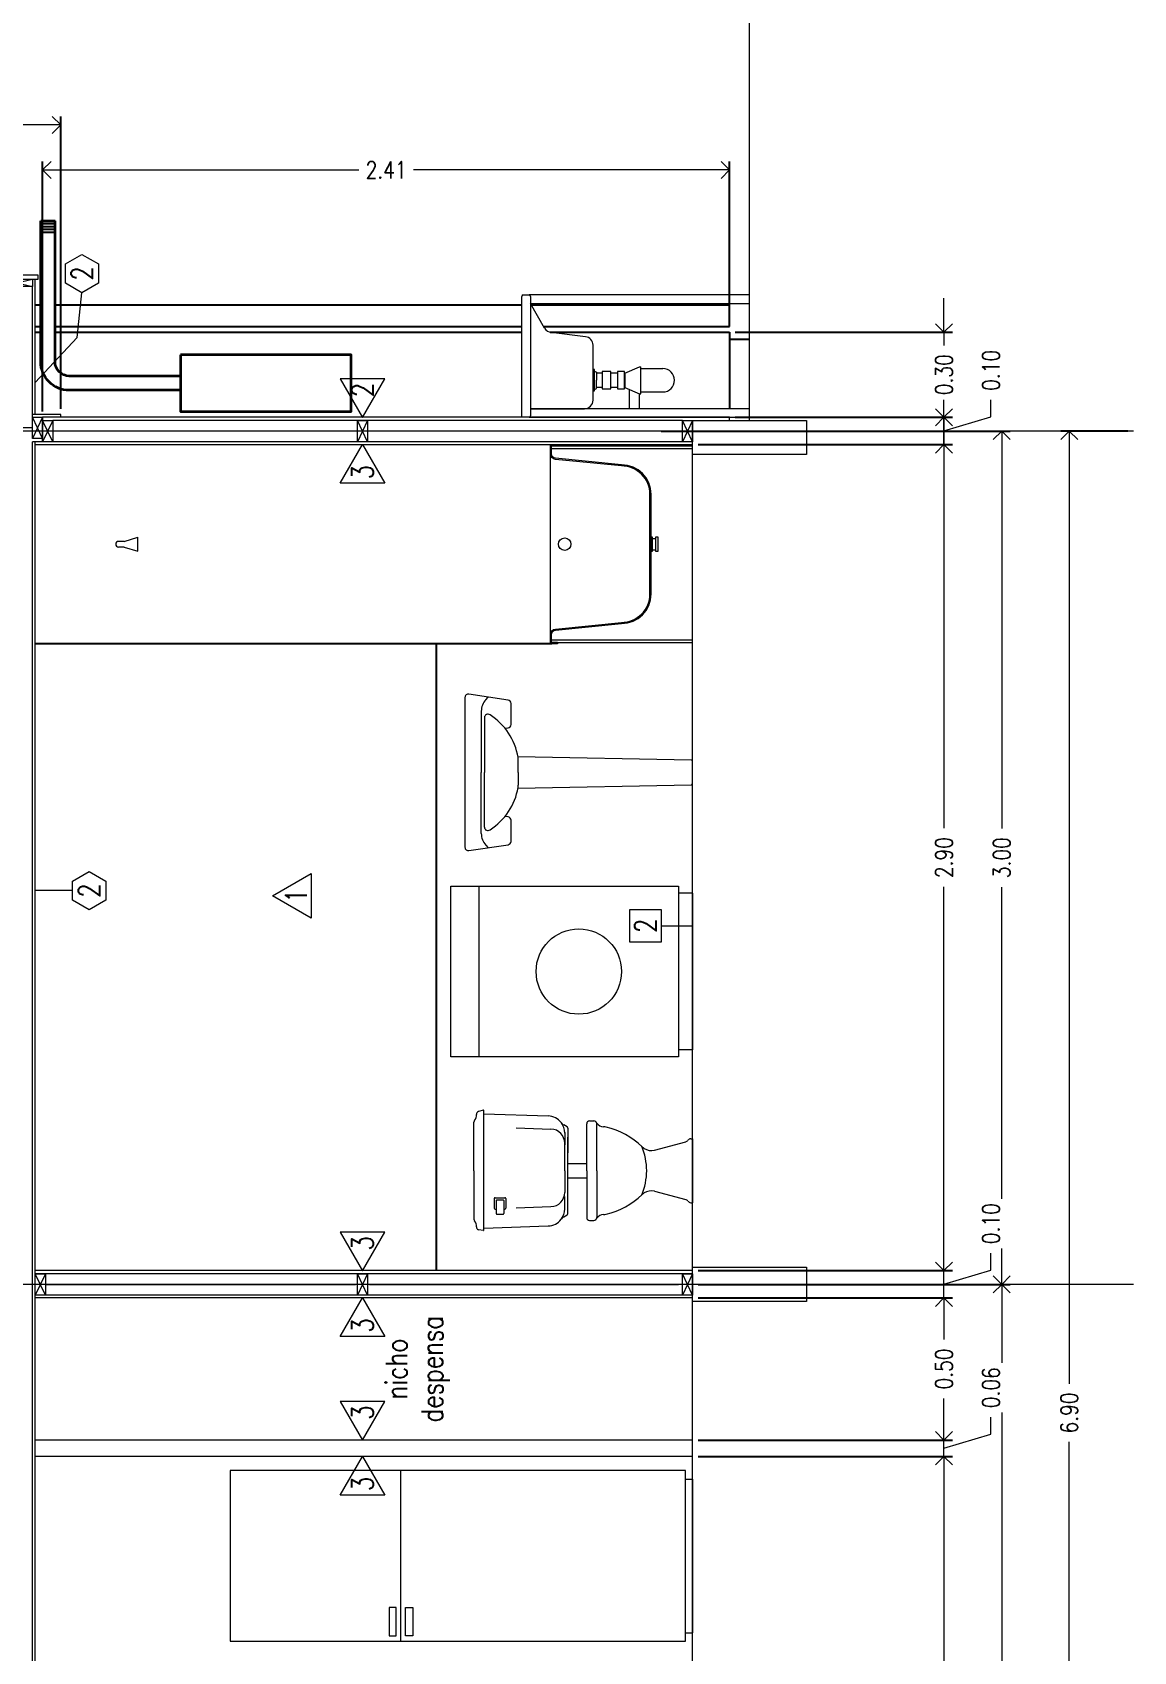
# Model space of a CAD drawing. Header units: metres. Extents: x -2 to 612, y -64 to 156.
# Drawn here: x 549.02 to 552.89, y 25.91 to 31.6 of the extents above; entities that cross this region are included whole.
import ezdxf

# ---------------------------------------------------------------- set-up
doc = ezdxf.new("R2010")
doc.units = ezdxf.units.M
doc.header["$LTSCALE"] = 5
doc.header["$MEASUREMENT"] = 0
doc.layers.get('0').update_dxf_attribs({"color": 30})
doc.layers.get('DEFPOINTS').update_dxf_attribs({"color": 210})
for name, color, linetype, lineweight in [('A-ANNO-DIMS', 3, 'Continuous', 18), ('A-ANNO-SYMB', 3, 'Continuous', 18), ('A-ANNO-TEXT', 3, 'Continuous', 18), ('A-DETL-MBND', 3, 'Continuous', 18), ('A-ELEV-IDEN', 3, 'Continuous', 18), ('A-ELEV-MBE1', 7, 'Continuous', 35), ('A-ELEV-MBE2', 4, 'Continuous', 25), ('A-FURN', 8, 'Continuous', 18), ('A-WALL-PATT', 8, 'Continuous', 18), ('A-WALL-STUD', 3, 'Continuous', 18)]:
    doc.layers.add(name, color=color, linetype=linetype, lineweight=lineweight)
doc.styles.add('E-ROMANS', font='romans.shx', dxfattribs={"width": 0.8})
doc.dimstyles.new('E-0050_ARW_12', dxfattribs={"dimscale": 0.001, "dimtxt": 60, "dimasz": 60, "dimexe": 30, "dimexo": 20, "dimgap": 30, "dimtad": 0, "dimzin": 0, "dimdsep": 46, "dimtxsty": 'E-ROMANS', "dimblk": 'OPEN90', "dimcen": 30, "dimclrd": 256, "dimclre": 256, "dimclrt": 256, "dimadec": 0, "dimazin": 0, "dimtfac": 1, "dimtmove": 1, "dimatfit": 3, "dimldrblk": 'OPEN90', "dimfxl": 1, "dimtfill": 1, "dimtolj": 1, "dimtzin": 0, "dimlwd": -1, "dimarcsym": 0})

# ---------------------------------------------------------------- blocks, each defined once
blk = doc.blocks.new('_Open90')
at = {"color": 0, "linetype": 'ByBlock', "lineweight": -2}
for p, q in [((0, 0), (-1, 0)), ((-0.5, 0.5), (0, 0)), ((0, 0), (-0.5, -0.5))]:
    blk.add_line(p, q, dxfattribs=at)
blk = doc.blocks.new('*D796')
at = {"layer": 'A-ANNO-DIMS', "lineweight": -2, "transparency": 16777216}
for p, q in [((549.0552, 30.2695), (549.0552, 31.1488)), ((551.4692, 30.5685), (551.4692, 31.1488))]:
    blk.add_line(p, q, dxfattribs=at)
at = {"layer": 'A-ANNO-DIMS', "transparency": 16777216}
for p, q in [((549.1152, 31.1188), (550.1659, 31.1188)), ((551.4092, 31.1188), (550.3585, 31.1188))]:
    blk.add_line(p, q, dxfattribs=at)
at = {"layer": 'DEFPOINTS', "color": 0, "transparency": 16777216}
for p in [(549.0552, 31.1188), (551.4692, 30.5485), (549.0552, 30.2495)]:
    blk.add_point(p, dxfattribs=at)
at = {"layer": 'A-ANNO-DIMS', "transparency": 16777216, "xscale": 0.06, "yscale": 0.06, "zscale": 0.06, "rotation": 180}
blk.add_blockref('_Open90', (549.0552, 31.1188), dxfattribs=at)
at = {"layer": 'A-ANNO-DIMS', "transparency": 16777216, "xscale": 0.06, "yscale": 0.06, "zscale": 0.06}
blk.add_blockref('_Open90', (551.4692, 31.1188), dxfattribs=at)
at = {"layer": 'A-ANNO-DIMS', "transparency": 16777216, "insert": (550.2622, 31.1188), "char_height": 0.06, "attachment_point": 5, "style": 'E-ROMANS', "bg_fill": 3, "box_fill_scale": 1.25, "bg_fill_color": 256, "bg_fill_true_color": 13158600, "bg_fill_transparency": 0}
blk.add_mtext('\\A1;2.41', dxfattribs=at)
blk = doc.blocks.new('*D797')
at = {"layer": 'A-ANNO-DIMS', "lineweight": -2, "transparency": 16777216}
for p, q in [((546.6792, 30.2795), (546.6792, 31.307)), ((549.1192, 30.2795), (549.1192, 31.307))]:
    blk.add_line(p, q, dxfattribs=at)
at = {"layer": 'A-ANNO-DIMS', "transparency": 16777216}
for p, q in [((546.7392, 31.277), (547.7949, 31.277)), ((549.0592, 31.277), (548.0035, 31.277))]:
    blk.add_line(p, q, dxfattribs=at)
at = {"layer": 'DEFPOINTS', "color": 0, "transparency": 16777216}
for p in [(546.6792, 31.277), (546.6792, 30.2595), (549.1192, 30.2595)]:
    blk.add_point(p, dxfattribs=at)
at = {"layer": 'A-ANNO-DIMS', "transparency": 16777216, "xscale": 0.06, "yscale": 0.06, "zscale": 0.06, "rotation": 180}
blk.add_blockref('_Open90', (546.6792, 31.277), dxfattribs=at)
at = {"layer": 'A-ANNO-DIMS', "transparency": 16777216, "xscale": 0.06, "yscale": 0.06, "zscale": 0.06}
blk.add_blockref('_Open90', (549.1192, 31.277), dxfattribs=at)
at = {"layer": 'A-ANNO-DIMS', "transparency": 16777216, "insert": (547.8992, 31.277), "char_height": 0.06, "attachment_point": 5, "style": 'E-ROMANS', "bg_fill": 3, "box_fill_scale": 1.25, "bg_fill_color": 256, "bg_fill_true_color": 13158600, "bg_fill_transparency": 0}
blk.add_mtext('\\A1;2.44', dxfattribs=at)
blk = doc.blocks.new('*D1424')
at = {"layer": 'A-ANNO-DIMS', "lineweight": -2, "transparency": 16777216}
for p, q in [((552.8687, 30.201), (552.6324, 30.201)), ((551.3688, 23.299), (552.6924, 23.299))]:
    blk.add_line(p, q, dxfattribs=at)
at = {"layer": 'A-ANNO-DIMS', "transparency": 16777216}
for p, q in [((552.6624, 30.141), (552.6624, 26.852)), ((552.6624, 23.359), (552.6624, 26.648))]:
    blk.add_line(p, q, dxfattribs=at)
at = {"layer": 'DEFPOINTS', "color": 0, "transparency": 16777216}
for p in [(552.6624, 30.201), (552.8887, 30.201), (551.3488, 23.299)]:
    blk.add_point(p, dxfattribs=at)
at = {"layer": 'A-ANNO-DIMS', "transparency": 16777216, "xscale": 0.06, "yscale": 0.06, "zscale": 0.06}
for p, rotation in [((552.6624, 30.201), 90), ((552.6624, 23.299), 270)]:
    blk.add_blockref('_Open90', p, dxfattribs=dict(at, rotation=rotation))
at = {"layer": 'A-ANNO-DIMS', "transparency": 16777216, "insert": (552.6624, 26.75), "char_height": 0.06, "attachment_point": 5, "rotation": 90, "style": 'E-ROMANS', "bg_fill": 3, "box_fill_scale": 1.25, "bg_fill_color": 256, "bg_fill_true_color": 13158600, "bg_fill_transparency": 0}
blk.add_mtext('\\A1;6.90', dxfattribs=at)
blk = doc.blocks.new('*D808')
at = {"layer": 'A-ANNO-DIMS', "lineweight": -2, "transparency": 16777216}
for p, q in [((551.2292, 30.201), (552.4554, 30.201)), ((551.3592, 27.202), (552.4554, 27.202))]:
    blk.add_line(p, q, dxfattribs=at)
at = {"layer": 'A-ANNO-DIMS', "transparency": 16777216}
for p, q in [((552.4254, 30.141), (552.4254, 28.8047)), ((552.4254, 27.262), (552.4254, 28.5984))]:
    blk.add_line(p, q, dxfattribs=at)
at = {"layer": 'DEFPOINTS', "color": 0, "transparency": 16777216}
for p in [(551.2092, 30.201), (552.4254, 30.201), (551.3392, 27.202)]:
    blk.add_point(p, dxfattribs=at)
at = {"layer": 'A-ANNO-DIMS', "transparency": 16777216, "xscale": 0.06, "yscale": 0.06, "zscale": 0.06}
for p, rotation in [((552.4254, 30.201), 90), ((552.4254, 27.202), 270)]:
    blk.add_blockref('_Open90', p, dxfattribs=dict(at, rotation=rotation))
at = {"layer": 'A-ANNO-DIMS', "transparency": 16777216, "insert": (552.4254, 28.7015), "char_height": 0.06, "attachment_point": 5, "rotation": 90, "style": 'E-ROMANS', "bg_fill": 3, "box_fill_scale": 1.25, "bg_fill_color": 256, "bg_fill_true_color": 13158600, "bg_fill_transparency": 0}
blk.add_mtext('\\A1;3.00', dxfattribs=at)
blk = doc.blocks.new('*D779')
at = {"layer": 'A-ANNO-DIMS', "lineweight": -2, "transparency": 16777216}
for p, q in [((551.3592, 27.202), (552.4554, 27.202)), ((551.3592, 23.299), (552.4554, 23.299))]:
    blk.add_line(p, q, dxfattribs=at)
at = {"layer": 'A-ANNO-DIMS', "transparency": 16777216}
for p, q in [((552.4254, 27.142), (552.4254, 25.3537)), ((552.4254, 23.359), (552.4254, 25.1474))]:
    blk.add_line(p, q, dxfattribs=at)
at = {"layer": 'DEFPOINTS', "color": 0, "transparency": 16777216}
for p in [(551.3392, 27.202), (551.3392, 23.299), (552.4254, 23.299)]:
    blk.add_point(p, dxfattribs=at)
at = {"layer": 'A-ANNO-DIMS', "transparency": 16777216, "xscale": 0.06, "yscale": 0.06, "zscale": 0.06}
for p, rotation in [((552.4254, 27.202), 90), ((552.4254, 23.299), 270)]:
    blk.add_blockref('_Open90', p, dxfattribs=dict(at, rotation=rotation))
at = {"layer": 'A-ANNO-DIMS', "transparency": 16777216, "insert": (552.4254, 25.2505), "char_height": 0.06, "attachment_point": 5, "rotation": 90, "style": 'E-ROMANS', "bg_fill": 3, "box_fill_scale": 1.25, "bg_fill_color": 256, "bg_fill_true_color": 13158600, "bg_fill_transparency": 0}
blk.add_mtext('\\A1;3.90', dxfattribs=at)
blk = doc.blocks.new('*D1436')
at = {"layer": 'A-ANNO-DIMS', "lineweight": -2, "transparency": 16777216}
for p, q in [((551.3592, 26.5975), (552.2524, 26.5975)), ((551.3592, 23.3465), (552.2524, 23.3465))]:
    blk.add_line(p, q, dxfattribs=at)
at = {"layer": 'A-ANNO-DIMS', "transparency": 16777216}
for p, q in [((552.2224, 26.5375), (552.2224, 25.0752)), ((552.2224, 23.4065), (552.2224, 24.8689))]:
    blk.add_line(p, q, dxfattribs=at)
at = {"layer": 'DEFPOINTS', "color": 0, "transparency": 16777216}
for p in [(551.3392, 26.5975), (552.2224, 26.5975), (551.3392, 23.3465)]:
    blk.add_point(p, dxfattribs=at)
at = {"layer": 'A-ANNO-DIMS', "transparency": 16777216, "xscale": 0.06, "yscale": 0.06, "zscale": 0.06}
for p, rotation in [((552.2224, 26.5975), 90), ((552.2224, 23.3465), 270)]:
    blk.add_blockref('_Open90', p, dxfattribs=dict(at, rotation=rotation))
at = {"layer": 'A-ANNO-DIMS', "transparency": 16777216, "insert": (552.2224, 24.972), "char_height": 0.06, "attachment_point": 5, "rotation": 90, "style": 'E-ROMANS', "bg_fill": 3, "box_fill_scale": 1.25, "bg_fill_color": 256, "bg_fill_true_color": 13158600, "bg_fill_transparency": 0}
blk.add_mtext('\\A1;3.25', dxfattribs=at)
blk = doc.blocks.new('*D1437')
at = {"layer": 'A-ANNO-DIMS', "transparency": 16777216}
for p, q in [((552.2224, 26.7145), (552.2224, 26.7745)), ((552.3874, 26.6755), (552.3874, 26.7355)), ((552.2224, 26.626), (552.3874, 26.6755)), ((552.2224, 26.5975), (552.2224, 26.6545)), ((552.2224, 26.5975), (552.2224, 26.6545)), ((552.2224, 26.5375), (552.2224, 26.4775))]:
    blk.add_line(p, q, dxfattribs=at)
at = {"layer": 'A-ANNO-DIMS', "lineweight": -2, "transparency": 16777216}
for p, q in [((551.3592, 26.6545), (552.2524, 26.6545)), ((551.3592, 26.5975), (552.2524, 26.5975))]:
    blk.add_line(p, q, dxfattribs=at)
at = {"layer": 'DEFPOINTS', "color": 0, "transparency": 16777216}
for p in [(551.3392, 26.6545), (552.2224, 26.6545), (551.3392, 26.5975)]:
    blk.add_point(p, dxfattribs=at)
at = {"layer": 'A-ANNO-DIMS', "transparency": 16777216, "xscale": 0.06, "yscale": 0.06, "zscale": 0.06}
for p, rotation in [((552.2224, 26.6545), 270), ((552.2224, 26.5975), 90)]:
    blk.add_blockref('_Open90', p, dxfattribs=dict(at, rotation=rotation))
at = {"layer": 'A-ANNO-DIMS', "transparency": 16777216, "insert": (552.3874, 26.8387), "char_height": 0.06, "attachment_point": 5, "rotation": 90, "style": 'E-ROMANS', "bg_fill": 3, "box_fill_scale": 1.25, "bg_fill_color": 256, "bg_fill_true_color": 13158600, "bg_fill_transparency": 0}
blk.add_mtext('\\A1;0.06', dxfattribs=at)
blk = doc.blocks.new('*D1438')
at = {"layer": 'A-ANNO-DIMS', "lineweight": -2, "transparency": 16777216}
for p, q in [((551.3592, 27.1545), (552.2524, 27.1545)), ((551.3592, 26.6545), (552.2524, 26.6545))]:
    blk.add_line(p, q, dxfattribs=at)
at = {"layer": 'A-ANNO-DIMS', "transparency": 16777216}
for p, q in [((552.2224, 27.0945), (552.2224, 27.0077)), ((552.2224, 26.7145), (552.2224, 26.8014))]:
    blk.add_line(p, q, dxfattribs=at)
at = {"layer": 'DEFPOINTS', "color": 0, "transparency": 16777216}
for p in [(551.3392, 27.1545), (552.2224, 27.1545), (551.3392, 26.6545)]:
    blk.add_point(p, dxfattribs=at)
at = {"layer": 'A-ANNO-DIMS', "transparency": 16777216, "xscale": 0.06, "yscale": 0.06, "zscale": 0.06}
for p, rotation in [((552.2224, 27.1545), 90), ((552.2224, 26.6545), 270)]:
    blk.add_blockref('_Open90', p, dxfattribs=dict(at, rotation=rotation))
at = {"layer": 'A-ANNO-DIMS', "transparency": 16777216, "insert": (552.2224, 26.9045), "char_height": 0.06, "attachment_point": 5, "rotation": 90, "style": 'E-ROMANS', "bg_fill": 3, "box_fill_scale": 1.25, "bg_fill_color": 256, "bg_fill_true_color": 13158600, "bg_fill_transparency": 0}
blk.add_mtext('\\A1;0.50', dxfattribs=at)
blk = doc.blocks.new('*D1439')
at = {"layer": 'A-ANNO-DIMS', "transparency": 16777216}
for p, q in [((552.2224, 27.3105), (552.2224, 27.3705)), ((552.3874, 27.252), (552.3874, 27.312)), ((552.2224, 27.2025), (552.3874, 27.252)), ((552.2224, 27.1545), (552.2224, 27.2505)), ((552.2224, 27.1545), (552.2224, 27.2505)), ((552.2224, 27.0945), (552.2224, 27.0345))]:
    blk.add_line(p, q, dxfattribs=at)
at = {"layer": 'A-ANNO-DIMS', "lineweight": -2, "transparency": 16777216}
for p, q in [((551.3592, 27.2505), (552.2524, 27.2505)), ((551.3592, 27.1545), (552.2524, 27.1545))]:
    blk.add_line(p, q, dxfattribs=at)
at = {"layer": 'DEFPOINTS', "color": 0, "transparency": 16777216}
for p in [(551.3392, 27.2505), (552.2224, 27.2505), (551.3392, 27.1545)]:
    blk.add_point(p, dxfattribs=at)
at = {"layer": 'A-ANNO-DIMS', "transparency": 16777216, "xscale": 0.06, "yscale": 0.06, "zscale": 0.06}
for p, rotation in [((552.2224, 27.2505), 270), ((552.2224, 27.1545), 90)]:
    blk.add_blockref('_Open90', p, dxfattribs=dict(at, rotation=rotation))
at = {"layer": 'A-ANNO-DIMS', "transparency": 16777216, "insert": (552.3874, 27.4152), "char_height": 0.06, "attachment_point": 5, "rotation": 90, "style": 'E-ROMANS', "bg_fill": 3, "box_fill_scale": 1.25, "bg_fill_color": 256, "bg_fill_true_color": 13158600, "bg_fill_transparency": 0}
blk.add_mtext('\\A1;0.10', dxfattribs=at)
blk = doc.blocks.new('*D1440')
at = {"layer": 'A-ANNO-DIMS', "lineweight": -2, "transparency": 16777216}
for p, q in [((551.3592, 30.1535), (552.2524, 30.1535)), ((551.3592, 27.2505), (552.2524, 27.2505))]:
    blk.add_line(p, q, dxfattribs=at)
at = {"layer": 'A-ANNO-DIMS', "transparency": 16777216}
for p, q in [((552.2224, 30.0935), (552.2224, 28.8052)), ((552.2224, 27.3105), (552.2224, 28.5989))]:
    blk.add_line(p, q, dxfattribs=at)
at = {"layer": 'DEFPOINTS', "color": 0, "transparency": 16777216}
for p in [(551.3392, 30.1535), (552.2224, 30.1535), (551.3392, 27.2505)]:
    blk.add_point(p, dxfattribs=at)
at = {"layer": 'A-ANNO-DIMS', "transparency": 16777216, "xscale": 0.06, "yscale": 0.06, "zscale": 0.06}
for p, rotation in [((552.2224, 30.1535), 90), ((552.2224, 27.2505), 270)]:
    blk.add_blockref('_Open90', p, dxfattribs=dict(at, rotation=rotation))
at = {"layer": 'A-ANNO-DIMS', "transparency": 16777216, "insert": (552.2224, 28.702), "char_height": 0.06, "attachment_point": 5, "rotation": 90, "style": 'E-ROMANS', "bg_fill": 3, "box_fill_scale": 1.25, "bg_fill_color": 256, "bg_fill_true_color": 13158600, "bg_fill_transparency": 0}
blk.add_mtext('\\A1;2.90', dxfattribs=at)
blk = doc.blocks.new('*D1441')
at = {"layer": 'A-ANNO-DIMS', "transparency": 16777216}
for p, q in [((552.2224, 30.3095), (552.2224, 30.3695)), ((552.3874, 30.251), (552.3874, 30.311)), ((552.2224, 30.2015), (552.3874, 30.251)), ((552.2224, 30.1535), (552.2224, 30.2495)), ((552.2224, 30.1535), (552.2224, 30.2495)), ((552.2224, 30.0935), (552.2224, 30.0335))]:
    blk.add_line(p, q, dxfattribs=at)
at = {"layer": 'A-ANNO-DIMS', "lineweight": -2, "transparency": 16777216}
for p, q in [((551.4892, 30.2495), (552.2524, 30.2495)), ((551.3592, 30.1535), (552.2524, 30.1535))]:
    blk.add_line(p, q, dxfattribs=at)
at = {"layer": 'DEFPOINTS', "color": 0, "transparency": 16777216}
for p in [(551.4692, 30.2495), (552.2224, 30.2495), (551.3392, 30.1535)]:
    blk.add_point(p, dxfattribs=at)
at = {"layer": 'A-ANNO-DIMS', "transparency": 16777216, "xscale": 0.06, "yscale": 0.06, "zscale": 0.06}
for p, rotation in [((552.2224, 30.2495), 270), ((552.2224, 30.1535), 90)]:
    blk.add_blockref('_Open90', p, dxfattribs=dict(at, rotation=rotation))
at = {"layer": 'A-ANNO-DIMS', "transparency": 16777216, "insert": (552.3874, 30.4142), "char_height": 0.06, "attachment_point": 5, "rotation": 90, "style": 'E-ROMANS', "bg_fill": 3, "box_fill_scale": 1.25, "bg_fill_color": 256, "bg_fill_true_color": 13158600, "bg_fill_transparency": 0}
blk.add_mtext('\\A1;0.10', dxfattribs=at)
blk = doc.blocks.new('*D1442')
at = {"layer": 'A-ANNO-DIMS', "transparency": 16777216}
for p, q in [((552.2224, 30.6085), (552.2224, 30.6685)), ((552.2224, 30.5485), (552.2224, 30.5022)), ((552.2224, 30.2495), (552.2224, 30.2959)), ((552.2224, 30.1895), (552.2224, 30.1295))]:
    blk.add_line(p, q, dxfattribs=at)
at = {"layer": 'A-ANNO-DIMS', "lineweight": -2, "transparency": 16777216}
for p, q in [((551.4892, 30.5485), (552.2524, 30.5485)), ((551.4892, 30.2495), (552.2524, 30.2495))]:
    blk.add_line(p, q, dxfattribs=at)
at = {"layer": 'DEFPOINTS', "color": 0, "transparency": 16777216}
for p in [(551.4692, 30.5485), (552.2224, 30.5485), (551.4692, 30.2495)]:
    blk.add_point(p, dxfattribs=at)
at = {"layer": 'A-ANNO-DIMS', "transparency": 16777216, "xscale": 0.06, "yscale": 0.06, "zscale": 0.06}
for p, rotation in [((552.2224, 30.5485), 270), ((552.2224, 30.2495), 90)]:
    blk.add_blockref('_Open90', p, dxfattribs=dict(at, rotation=rotation))
at = {"layer": 'A-ANNO-DIMS', "transparency": 16777216, "insert": (552.2224, 30.399), "char_height": 0.06, "attachment_point": 5, "rotation": 90, "style": 'E-ROMANS', "bg_fill": 3, "box_fill_scale": 1.25, "bg_fill_color": 256, "bg_fill_true_color": 13158600, "bg_fill_transparency": 0}
blk.add_mtext('\\A1;0.30', dxfattribs=at)

msp = doc.modelspace()

# ---------------------------------------------------------------- linework, layer by layer
at = {"layer": 'A-ANNO-SYMB'}
for p, q in [((552.88868, 30.20104), (544.27895, 30.20104)), ((552.88868, 27.20204), (544.27894, 27.20204))]:
    msp.add_line(p, q, dxfattribs=at)
msp.add_lwpolyline([(551.53922, 20.83027), (551.53922, 23.26154), (551.33922, 23.26154), (551.33922, 30.23854), (551.33922, 30.23854), (551.53922, 30.23854), (551.53922, 35.08318)], dxfattribs=at)
at = {"layer": 'A-ANNO-TEXT'}
msp.add_line((549.1601, 28.58594), (549.02922, 28.58594), dxfattribs=at)
for points in [[(550.17922, 30.15353), (550.25766, 30.01767), (550.10078, 30.01767)], [(549.27672, 28.55228), (549.21841, 28.51861), (549.1601, 28.55228), (549.1601, 28.61961), (549.21841, 28.65327), (549.27672, 28.61961)], [(549.86244, 28.56792), (549.9983, 28.64635), (549.9983, 28.48948)], [(550.17922, 27.24951), (550.25766, 27.38537), (550.10078, 27.38537)], [(550.17922, 27.15451), (550.25766, 27.01864), (550.10078, 27.01865)], [(550.17922, 27.15451), (550.25766, 27.01864), (550.10078, 27.01865)], [(550.17922, 26.65452), (550.25766, 26.79038), (550.10078, 26.79038)], [(550.17922, 26.5975), (550.25766, 26.46164), (550.10078, 26.46164)]]:
    msp.add_lwpolyline(points, close=True, dxfattribs=at)
at = {"layer": 'A-DETL-MBND'}
for p, q in [((549.11922, 30.25954), (549.01922, 30.25954)), ((551.30322, 30.23853), (549.09122, 30.23854)), ((549.11922, 30.24954), (549.11922, 30.25954)), ((549.02922, 30.16353), (549.01922, 30.16353)), ((549.02922, 30.15353), (549.02922, 30.16353)), ((549.01922, 27.15451), (549.01922, 27.16451))]:
    msp.add_line(p, q, dxfattribs=at)
for points in [[(551.46922, 30.23853), (551.46922, 30.24954), (549.05522, 30.24954)], [(549.01922, 23.32554), (549.01922, 30.16354)], [(549.02922, 27.15451), (549.02922, 30.16353)], [(551.33922, 30.16353), (549.02922, 30.16353)], [(549.02922, 30.15353), (551.33922, 30.15353)], [(549.02922, 23.34654), (549.02922, 27.15451)]]:
    msp.add_lwpolyline(points, dxfattribs=at)
at = {"layer": 'A-ELEV-IDEN'}
for points in [[(551.33922, 30.11854), (551.33922, 30.23854), (551.73922, 30.23854), (551.73922, 30.11853)], [(551.33922, 27.14204), (551.33922, 27.26204), (551.73922, 27.26204), (551.73922, 27.14204)]]:
    msp.add_lwpolyline(points, close=True, dxfattribs=at)
at = {"layer": 'A-ELEV-MBE2'}
msp.add_line((550.84422, 29.45353), (549.02922, 29.45353), dxfattribs=at)
msp.add_lwpolyline([(550.43922, 27.25051), (550.43922, 29.45353)], dxfattribs=at)
at = {"layer": 'A-FURN'}
for p, q in [((550.83922, 29.48543), (550.83922, 30.12163)), ((550.61213, 29.25682), (550.62077, 29.2663)), ((550.59658, 29.21668), (550.59658, 29.00154)), ((550.60792, 29.19406), (550.60792, 29.00154)), ((550.72629, 29.00154), (550.72629, 29.04638)), ((550.59658, 28.78634), (550.59658, 29.00154)), ((550.60792, 28.80896), (550.60792, 29.00154)), ((550.72629, 29.00154), (550.72629, 28.9567)), ((550.61213, 28.7462), (550.62077, 28.73672)), ((550.48922, 28.00154), (550.48922, 28.60154)), ((550.58922, 28.00154), (550.58922, 28.60154)), ((550.60424, 27.81468), (550.58651, 27.809)), ((550.60557, 27.39236), (550.60557, 27.81374)), ((550.60557, 27.39955), (550.60557, 27.80655)), ((550.60557, 27.80155), (550.8316, 27.79389)), ((550.97722, 27.77654), (550.99222, 27.77654)), ((550.57057, 27.60154), (550.57057, 27.77176)), ((550.71957, 27.75255), (550.84149, 27.74786)), ((550.89805, 27.75584), (550.88602, 27.76273)), ((550.88957, 27.7359), (550.88957, 27.69252)), ((550.90057, 27.75151), (550.90057, 27.66443)), ((550.90057, 27.53666), (550.90057, 27.71921)), ((550.96722, 27.60154), (550.96722, 27.76654)), ((551.00222, 27.60154), (551.00222, 27.76654)), ((550.88957, 27.60055), (550.88957, 27.6979)), ((550.90057, 27.62654), (550.96722, 27.62654)), ((550.57057, 27.60154), (550.57057, 27.43131)), ((550.88957, 27.60055), (550.88957, 27.5252)), ((550.90057, 27.57654), (550.96722, 27.57654)), ((550.96722, 27.60154), (550.96722, 27.43654)), ((551.00222, 27.60154), (551.00222, 27.43654)), ((550.64224, 27.50373), (550.64224, 27.46973)), ((550.64524, 27.50673), (550.67924, 27.50673)), ((550.64924, 27.49673), (550.64924, 27.45073)), ((550.65124, 27.49873), (550.67324, 27.49873)), ((550.67524, 27.49673), (550.67524, 27.45073)), ((550.68224, 27.50373), (550.68224, 27.46973)), ((550.88957, 27.46718), (550.88957, 27.51055)), ((550.90057, 27.44959), (550.90057, 27.53666)), ((550.64524, 27.46673), (550.64924, 27.46673)), ((550.65124, 27.44873), (550.67324, 27.44873)), ((550.67524, 27.46673), (550.67924, 27.46673)), ((550.71957, 27.47055), (550.84149, 27.47524)), ((550.89805, 27.44525), (550.88602, 27.43837)), ((550.60424, 27.39142), (550.58651, 27.39407)), ((550.60557, 27.39955), (550.8316, 27.40721)), ((550.97722, 27.42654), (550.99222, 27.42654)), ((549.71422, 26.5475), (549.71422, 25.9475))]:
    msp.add_line(p, q, dxfattribs=at)
for points in [[(550.86422, 30.15353), (550.86422, 30.14953)], [(550.86422, 29.45753), (550.86422, 29.45353)], [(550.31422, 25.9475), (550.31422, 26.5475)], [(550.29789, 25.96686), (550.29789, 26.06686), (550.27289, 26.06686), (550.27289, 25.96686), (550.29789, 25.96686)], [(550.33055, 25.96686), (550.33055, 26.06686), (550.35555, 26.06686), (550.35555, 25.96686), (550.33055, 25.96686)]]:
    msp.add_lwpolyline(points, dxfattribs=at)
msp.add_lwpolyline([(550.68, 29.15637), (550.69083, 29.15801, 0.3710277), (550.70097, 29.16979), (550.70097, 29.24395, 0.3710277), (550.69083, 29.25573), (550.55292, 29.27653, 0.4587597), (550.53922, 29.26474), (550.53922, 29.00154), (550.53922, 28.73827, 0.4587597), (550.55292, 28.72649), (550.69083, 28.74729, 0.3710277), (550.70097, 28.75907), (550.70097, 28.83322, 0.3710277), (550.69083, 28.84501), (550.67998, 28.84664)], format="xyb", dxfattribs=at)
for centre, radius in [((550.88977, 29.80353), 0.02197), ((550.93922, 28.30154), 0.15)]:
    msp.add_circle(centre, radius, dxfattribs=at)
for centre, radius, start, end in [((550.65617, 29.21668), 0.05959, 137.65758, 180), ((550.61984, 29.19406), 0.01192, 51.1048, 180), ((550.51021, 29.01894), 0.21844, 9.39892, 57.5783), ((550.6667, 29.04638), 0.05959, 0, 7.94603), ((550.51009, 28.98414), 0.21855, 302.43777, 350.60488), ((550.6667, 28.9567), 0.05959, 352.05397, 0), ((550.61984, 28.80896), 0.01192, 180, 308.8952), ((550.65617, 28.78634), 0.05959, 180, 222.34242), ((550.58057, 27.77176), 0.01, 140.23772, 180), ((550.54982, 27.79735), 0.03, 320.23772, 3.1482), ((550.58976, 27.79955), 0.01, 108.92464, 183.1482), ((550.60457, 27.81374), 0.001, 0, 108.92464), ((550.82957, 27.73392), 0.06, 37.54648, 88.05851), ((550.97722, 27.76654), 0.01, 90, 180), ((550.99222, 27.76654), 0.01, 0, 90), ((550.83957, 27.6979), 0.05, 0, 87.7974), ((550.82957, 27.73392), 0.06, 0, 37.54648), ((550.90092, 27.78877), 0.03, 217.54648, 240.20943), ((550.89557, 27.75151), 0.005, 0, 60.20943), ((551.0278, 27.7875), 0.03181, 216.46258, 267.45664), ((551.02417, 27.70577), 0.05, 76.81778, 87.45664), ((550.97398, 27.49148), 0.2701, 45.94876, 76.81778), ((550.95912, 27.60154), 0.21863, 337.00873, 22.99127), ((551.19654, 27.72154), 0.05, 225.94876, 236.37108), ((550.64524, 27.50373), 0.003, 90, 180), ((550.65124, 27.49673), 0.002, 90, 180), ((550.67324, 27.49673), 0.002, 0, 90), ((550.67924, 27.50373), 0.003, 0, 90), ((550.83957, 27.5252), 0.05, 272.2026, 0), ((550.97398, 27.7116), 0.2701, 283.18222, 314.05124), ((551.19654, 27.48154), 0.05, 123.62892, 134.05124), ((550.58057, 27.43131), 0.01, 180, 219.76228), ((550.64524, 27.46973), 0.003, 180, 270), ((550.65124, 27.45073), 0.002, 180, 270), ((550.67324, 27.45073), 0.002, 270, 0), ((550.67924, 27.46973), 0.003, 270, 0), ((550.82957, 27.46718), 0.06, 322.45352, 0), ((550.90092, 27.41233), 0.03, 119.79057, 142.45352), ((550.89557, 27.44959), 0.005, 299.79057, 0), ((550.97722, 27.43654), 0.01, 180, 270), ((550.99222, 27.43654), 0.01, 270, 0), ((551.0278, 27.41557), 0.03181, 92.54336, 143.53742), ((551.02417, 27.4973), 0.05, 272.54336, 283.18222), ((550.54982, 27.40572), 0.03, 356.8518, 39.76228), ((550.58976, 27.40353), 0.01, 176.8518, 251.07536), ((550.60457, 27.39236), 0.001, 251.07536, 0), ((550.82957, 27.46718), 0.06, 271.94149, 322.45352)]:
    msp.add_arc(centre, radius, start, end, dxfattribs=at)
at = {"layer": 'A-WALL-PATT', "ltscale": 0.1}
for p, q in [((549.01922, 30.21204), (548.85922, 30.21204)), ((550.15422, 30.20103), (549.09122, 30.20104)), ((551.30322, 30.20104), (550.20422, 30.20103)), ((549.06922, 27.20201), (550.15422, 27.20201))]:
    msp.add_line(p, q, dxfattribs=at)
at = {"layer": 'A-WALL-STUD'}
for p, q in [((549.34191, 29.81353), (549.38922, 29.82841)), ((549.38922, 29.77865), (549.38922, 29.82841)), ((549.34191, 29.81353), (549.32199, 29.81353)), ((549.34191, 29.79353), (549.32199, 29.79353)), ((549.34191, 29.79353), (549.38922, 29.77865)), ((549.06522, 27.23951), (549.02922, 27.16451)), ((549.06522, 27.16451), (549.02922, 27.23951)), ((550.19722, 27.23951), (550.16122, 27.16451)), ((550.19722, 27.16451), (550.16122, 27.23951))]:
    msp.add_line(p, q, dxfattribs=at)
for points in [[(549.06522, 27.23951), (549.06522, 27.16451), (549.02922, 27.16451), (549.02922, 27.23951)], [(550.19722, 27.23951), (550.19722, 27.16451), (550.16122, 27.16451), (550.16122, 27.23951)]]:
    msp.add_lwpolyline(points, close=True, dxfattribs=at)
msp.add_arc((549.32199, 29.80353), 0.01, 90, 270, dxfattribs=at)

# ---------------------------------------------------------------- texts
at = {"layer": 'A-ANNO-TEXT', "char_height": 0.075, "attachment_point": 5, "style": 'E-ROMANS'}
for s, insert, rotation in [('\\pi-0.45,l0.45,t0.45;3', (550.17922, 30.05663), 89.99952), ('\\pi-0.45,l0.45,t0.45;2', (549.21841, 28.58594), 89.99952), ('\\pi-0.45,l0.45,t0.45;1', (549.9457, 28.56792), 89.99952), ('\\pi-0.45,l0.45,t0.45;3', (550.17922, 27.34641), 90.00048), ('\\pi-0.45,l0.45,t0.45;3', (550.17922, 27.0576), 89.99952), ('\\pi-0.45,l0.45,t0.45;3', (550.17922, 27.0576), 89.99952), ('\\pi-0.45,l0.45,t0.45;nicho\\Pdespensa', (550.37343, 26.90435), 89.99952), ('\\pi-0.45,l0.45,t0.45;3', (550.17922, 26.75143), 90.00048), ('\\pi-0.45,l0.45,t0.45;3', (550.17922, 26.5006), 89.99952)]:
    msp.add_mtext(s, dxfattribs=dict(at, insert=insert, rotation=rotation))

# ---------------------------------------------------------------- next in the draw order: dimensions: what is measured, and where the dimension line sits
at = {"layer": 'A-ANNO-DIMS'}
dim = msp.add_linear_dim(base=(549.05522, 31.11878), p1=(551.46922, 30.54854), p2=(549.05522, 30.24954), dimstyle='E-0050_ARW_12', dxfattribs=at)
dim.commit()
dim.dimension.update_dxf_attribs({"geometry": '*D796', "text_midpoint": (550.26222, 31.11878)})
dim = msp.add_linear_dim(base=(552.66239, 30.20104), p1=(551.34882, 23.29904), p2=(552.88868, 30.20104), angle=90, dimstyle='E-0050_ARW_12', dxfattribs=at)
dim.commit()
dim.dimension.update_dxf_attribs({"geometry": '*D1424', "text_midpoint": (552.66239, 26.75004)})

# ---------------------------------------------------------------- next in the draw order: linework, layer by layer
at = {"layer": 'A-ANNO-TEXT'}
msp.add_line((549.1768, 30.52977), (549.19351, 30.68749), dxfattribs=at)
msp.add_lwpolyline([(550.17922, 30.24853), (550.25766, 30.38439), (550.10078, 30.38439)], close=True, dxfattribs=at)
at = {"layer": 'A-DETL-MBND'}
for p, q in [((551.33922, 27.15451), (549.02922, 27.15451)), ((551.33922, 26.65452), (549.02922, 26.65452)), ((551.33922, 26.5975), (549.02922, 26.5975))]:
    msp.add_line(p, q, dxfattribs=at)
msp.add_lwpolyline([(551.33922, 27.16451), (549.02922, 27.16451)], dxfattribs=at)
at = {"layer": 'A-ELEV-MBE1'}
msp.add_lwpolyline([(549.53922, 30.46954), (549.53922, 30.26954), (550.13922, 30.26954), (550.13922, 30.46954), (549.53922, 30.46954)], dxfattribs=at)
at = {"layer": 'A-ELEV-MBE2'}
for p, q in [((551.46922, 30.56854), (551.46922, 30.64354)), ((550.83832, 30.54854), (551.46922, 30.54854)), ((551.46922, 30.52454), (551.53922, 30.52454))]:
    msp.add_line(p, q, dxfattribs=at)
for points in [[(551.46922, 30.64354), (550.77268, 30.64354)], [(550.81591, 30.56854), (551.46922, 30.56854)], [(551.46922, 30.54854), (551.46922, 30.27954)]]:
    msp.add_lwpolyline(points, dxfattribs=at)
at = {"layer": 'A-FURN'}
for p, q in [((550.74422, 30.67954), (550.76422, 30.67954)), ((550.73922, 30.24954), (550.73922, 30.67454)), ((550.76922, 30.67454), (550.76922, 30.25454)), ((550.81924, 30.56275), (550.76922, 30.64954)), ((550.96294, 30.53282), (550.84152, 30.54797)), ((550.98922, 30.30954), (550.98922, 30.50305)), ((551.02148, 30.40454), (551.00182, 30.40454)), ((551.07497, 30.40454), (551.05188, 30.40454)), ((551.10109, 30.40454), (551.09921, 30.40454)), ((551.10109, 30.40454), (551.10109, 30.35454)), ((551.15732, 30.42048), (551.23446, 30.42048)), ((551.02148, 30.35454), (551.00182, 30.35454)), ((551.07497, 30.35454), (551.05188, 30.35454)), ((551.10109, 30.35454), (551.09921, 30.35454)), ((551.11626, 30.34793), (551.11626, 30.27954)), ((551.15732, 30.33859), (551.23446, 30.33859)), ((550.76922, 30.27954), (550.95922, 30.27954)), ((551.15109, 30.33277), (551.15109, 30.27954)), ((550.76422, 30.24954), (550.73922, 30.24954))]:
    msp.add_line(p, q, dxfattribs=at)
for points in [[(550.98922, 30.41694), (550.98922, 30.34213), (550.99492, 30.34213), (550.99492, 30.41694)], [(551.02148, 30.41009), (551.02148, 30.34898), (551.05188, 30.34898), (551.05188, 30.41009)], [(551.07497, 30.41009), (551.07497, 30.34898), (551.09921, 30.34898), (551.09921, 30.41009)]]:
    msp.add_lwpolyline(points, close=True, dxfattribs=at)
for points in [[(550.99492, 30.41153), (551.00182, 30.40857), (551.00182, 30.37954)], [(551.10109, 30.40454), (551.15255, 30.42694), (551.15732, 30.42694), (551.15732, 30.42694)], [(551.15732, 30.33214), (551.15732, 30.42694)], [(550.99492, 30.34754), (551.00182, 30.3505), (551.00182, 30.37954)], [(551.10109, 30.35454), (551.15255, 30.33214), (551.15732, 30.33214), (551.15732, 30.33214)]]:
    msp.add_lwpolyline(points, dxfattribs=at)
for centre, radius, start, end in [((550.74422, 30.67454), 0.005, 90, 180), ((550.76422, 30.67454), 0.005, 0, 90), ((550.84523, 30.57774), 0.03, 209.95883, 262.88766), ((550.95922, 30.50305), 0.03, 0, 82.88766), ((551.23446, 30.37954), 0.04095, 270, 90), ((550.95922, 30.30954), 0.03, 270, 0), ((550.76422, 30.25454), 0.005, 270, 0)]:
    msp.add_arc(centre, radius, start, end, dxfattribs=at)
at = {"layer": 'A-WALL-STUD'}
for p, q in [((550.19722, 30.23853), (550.16122, 30.16353)), ((550.19722, 30.16353), (550.16122, 30.23853))]:
    msp.add_line(p, q, dxfattribs=at)
msp.add_lwpolyline([(550.19722, 30.23853), (550.19722, 30.16353), (550.16122, 30.16353), (550.16122, 30.23853)], close=True, dxfattribs=at)

# ---------------------------------------------------------------- next in the draw order: texts
at = {"layer": 'A-ANNO-TEXT', "char_height": 0.075, "attachment_point": 5, "style": 'E-ROMANS'}
for insert, rotation in [((549.19351, 30.75482), 89.99952), ((550.17922, 30.34544), 90.00048)]:
    msp.add_mtext('\\pi-0.45,l0.45,t0.45;2', dxfattribs=dict(at, insert=insert, rotation=rotation))

# ---------------------------------------------------------------- next in the draw order: dimensions: what is measured, and where the dimension line sits
at = {"layer": 'A-ANNO-DIMS'}
dim = msp.add_linear_dim(base=(546.67922, 31.27704), p1=(549.11922, 30.25954), p2=(546.67922, 30.25954), dimstyle='E-0050_ARW_12', dxfattribs=at)
dim.commit()
dim.dimension.update_dxf_attribs({"geometry": '*D797', "text_midpoint": (547.89922, 31.27704)})
dim = msp.add_linear_dim(base=(552.42535, 30.20103), p1=(551.33922, 27.20203), p2=(551.20922, 30.20103), angle=90, dimstyle='E-0050_ARW_12', dxfattribs=at)
dim.commit()
dim.dimension.update_dxf_attribs({"geometry": '*D808', "text_midpoint": (552.42535, 28.70153)})

# ---------------------------------------------------------------- next in the draw order: linework, layer by layer
at = {"layer": 'A-ANNO-TEXT'}
for p, q in [((549.1768, 30.52977), (549.02922, 30.37204)), ((551.23002, 28.46232), (551.33922, 28.46232))]:
    msp.add_line(p, q, dxfattribs=at)
for points in [[(549.25181, 30.72116), (549.19351, 30.68749), (549.1352, 30.72116), (549.1352, 30.78849), (549.19351, 30.82215), (549.25181, 30.78849)], [(551.11752, 28.51857), (551.11752, 28.40607), (551.23002, 28.40607), (551.23002, 28.51857)]]:
    msp.add_lwpolyline(points, close=True, dxfattribs=at)
at = {"layer": 'A-DETL-MBND'}
for p, q in [((549.02922, 30.25954), (549.02922, 30.73453)), ((549.01922, 30.24954), (549.01922, 30.70953)), ((551.33922, 27.23951), (549.02922, 27.23951))]:
    msp.add_line(p, q, dxfattribs=at)
msp.add_lwpolyline([(551.33922, 27.23951), (551.33922, 27.25051), (549.02922, 27.25051)], dxfattribs=at)
at = {"layer": 'A-ELEV-MBE1'}
msp.add_line((549.04866, 30.94044), (549.09866, 30.94044), dxfattribs=at)
for points in [[(549.53922, 30.34454), (549.14866, 30.34454, -0.4142136), (549.04866, 30.44454), (549.04866, 30.94044)], [(549.53922, 30.39454), (549.14866, 30.39454, -0.4142136), (549.09866, 30.44454), (549.09866, 30.94044)]]:
    msp.add_lwpolyline(points, format="xyb", dxfattribs=at)
at = {"layer": 'A-ELEV-MBE2'}
for p, q in [((549.04866, 30.93044), (549.09866, 30.93044)), ((549.04866, 30.92044), (549.09866, 30.92044)), ((549.04866, 30.91044), (549.09866, 30.91044)), ((549.04866, 30.90044), (549.09866, 30.90044)), ((549.02922, 30.54854), (549.04866, 30.54854)), ((549.09866, 30.54854), (550.73922, 30.54854))]:
    msp.add_line(p, q, dxfattribs=at)
for points in [[(549.04866, 30.64354), (549.02922, 30.64354)], [(550.73922, 30.64354), (549.09866, 30.64354)], [(549.02922, 30.56854), (549.04866, 30.56854)], [(549.09866, 30.56854), (550.73922, 30.56854)]]:
    msp.add_lwpolyline(points, dxfattribs=at)
at = {"layer": 'A-FURN'}
for p, q in [((551.19822, 29.82353), (551.20822, 29.82353)), ((551.19822, 29.78353), (551.20822, 29.78353)), ((550.48922, 28.60154), (551.28922, 28.60154)), ((551.28922, 28.60154), (551.28922, 28.00154)), ((551.28922, 28.00154), (550.48922, 28.00154))]:
    msp.add_line(p, q, dxfattribs=at)
for points in [[(550.86422, 29.45353), (550.84422, 29.45353, -0.4142136), (550.83922, 29.45853), (550.83922, 29.48543, -0.3853136), (550.85723, 29.50533), (551.08922, 29.52853, 0.4142136), (551.18922, 29.62853), (551.18922, 29.97853, 0.4142136), (551.08922, 30.07853), (550.85723, 30.10173, -0.3853136), (550.83922, 30.12163), (550.83922, 30.14853, -0.4142136), (550.84422, 30.15353), (550.86422, 30.15353)], [(550.86422, 29.45753), (550.84422, 29.45753, -0.4142136), (550.84322, 29.45853), (550.84322, 29.48543, -0.3853136), (550.85763, 29.50135), (551.08942, 29.52453, 0.4136463), (551.19322, 29.62853), (551.19322, 29.97853, 0.4136463), (551.08942, 30.08253), (550.85763, 30.10571, -0.3853136), (550.84322, 30.12163), (550.84322, 30.14853, -0.4142136), (550.84422, 30.14953), (550.86422, 30.14953)]]:
    msp.add_lwpolyline(points, format="xyb", dxfattribs=at)
for points in [[(551.19822, 29.77853), (551.19822, 29.82853), (551.19322, 29.82853), (551.19322, 29.77853)], [(551.21822, 29.77853), (551.21822, 29.82853), (551.20822, 29.82853), (551.20822, 29.77853)]]:
    msp.add_lwpolyline(points, close=True, dxfattribs=at)
for centre, start, end in [((551.19377, 27.71737), 236.37108, 284.94766), ((551.19377, 27.4857), 75.05234, 123.62892)]:
    msp.add_arc(centre, 0.045, start, end, dxfattribs=at)
at = {"layer": 'A-WALL-PATT', "ltscale": 0.1}
msp.add_line((550.20422, 27.20201), (551.28922, 27.20201), dxfattribs=at)
at = {"layer": 'A-WALL-STUD'}
for p, q in [((548.90922, 30.73453), (549.01922, 30.70953)), ((548.90922, 30.70953), (549.01922, 30.73453)), ((549.05522, 30.24954), (549.01922, 30.17454)), ((549.05522, 30.17454), (549.01922, 30.24954)), ((549.09122, 30.23853), (549.05522, 30.16353)), ((549.09122, 30.16353), (549.05522, 30.23853))]:
    msp.add_line(p, q, dxfattribs=at)
for points in [[(548.90922, 30.73453), (549.01922, 30.73453), (549.03922, 30.73453), (549.03922, 30.74953), (548.90922, 30.74953)], [(548.90922, 30.73453), (549.01922, 30.73453), (549.01922, 30.70953), (548.90922, 30.70953)], [(549.05522, 30.24954), (549.05522, 30.17454), (549.01922, 30.17454), (549.01922, 30.24954)], [(549.09122, 30.23853), (549.09122, 30.16353), (549.05522, 30.16353), (549.05522, 30.23853)]]:
    msp.add_lwpolyline(points, close=True, dxfattribs=at)

# ---------------------------------------------------------------- next in the draw order: texts
at = {"layer": 'A-ANNO-TEXT', "insert": (551.17377, 28.46232), "char_height": 0.075, "attachment_point": 5, "rotation": 89.99952, "style": 'E-ROMANS'}
msp.add_mtext('\\pi-0.45,l0.45,t0.45;2', dxfattribs=at)

# ---------------------------------------------------------------- next in the draw order: dimensions: what is measured, and where the dimension line sits
at = {"layer": 'A-ANNO-DIMS'}
dim = msp.add_linear_dim(base=(552.42535, 23.29904), p1=(551.33922, 27.20201), p2=(551.33922, 23.29904), angle=90, dimstyle='E-0050_ARW_12', dxfattribs=at)
dim.commit()
dim.dimension.update_dxf_attribs({"geometry": '*D779', "text_midpoint": (552.42535, 25.25053)})

# ---------------------------------------------------------------- next in the draw order: dimensions: what is measured, and where the dimension line sits
dim = msp.add_linear_dim(base=(552.22243, 26.5975), p1=(551.33922, 23.34654), p2=(551.33922, 26.5975), angle=90, dimstyle='E-0050_ARW_12', dxfattribs=at)
dim.commit()
dim.dimension.update_dxf_attribs({"geometry": '*D1436', "text_midpoint": (552.22243, 24.97202)})

# ---------------------------------------------------------------- next in the draw order: linework, layer by layer
at = {"layer": 'A-FURN'}
for p, q in [((551.31422, 25.9775), (551.33922, 25.9775)), ((549.71422, 25.9475), (551.31422, 25.9475))]:
    msp.add_line(p, q, dxfattribs=at)

# ---------------------------------------------------------------- next in the draw order: dimensions: what is measured, and where the dimension line sits
at = {"layer": 'A-ANNO-DIMS'}
dim = msp.add_linear_dim(base=(552.22243, 26.65452), p1=(551.33922, 26.5975), p2=(551.33922, 26.65452), angle=90, dimstyle='E-0050_ARW_12', dxfattribs=at)
dim.commit()
dim.dimension.update_dxf_attribs({"geometry": '*D1437', "text_midpoint": (552.38743, 26.76551)})

# ---------------------------------------------------------------- next in the draw order: linework, layer by layer
at = {"layer": 'A-FURN'}
for p, q in [((551.31422, 26.5475), (549.71422, 26.5475)), ((551.31422, 25.9475), (551.31422, 26.5475)), ((551.31422, 26.5175), (551.33922, 26.5175)), ((551.33922, 26.5175), (551.33922, 25.9775))]:
    msp.add_line(p, q, dxfattribs=at)

# ---------------------------------------------------------------- next in the draw order: dimensions: what is measured, and where the dimension line sits
at = {"layer": 'A-ANNO-DIMS'}
dim = msp.add_linear_dim(base=(552.22243, 27.15451), p1=(551.33922, 26.65452), p2=(551.33922, 27.15451), angle=90, dimstyle='E-0050_ARW_12', dxfattribs=at)
dim.commit()
dim.dimension.update_dxf_attribs({"geometry": '*D1438', "text_midpoint": (552.22243, 26.90451)})

# ---------------------------------------------------------------- next in the draw order: dimensions: what is measured, and where the dimension line sits
dim = msp.add_linear_dim(base=(552.22243, 27.25051), p1=(551.33922, 27.15451), p2=(551.33922, 27.25051), angle=90, dimstyle='E-0050_ARW_12', dxfattribs=at)
dim.commit()
dim.dimension.update_dxf_attribs({"geometry": '*D1439', "text_midpoint": (552.38743, 27.34201)})

# ---------------------------------------------------------------- next in the draw order: dimensions: what is measured, and where the dimension line sits
dim = msp.add_linear_dim(base=(552.22243, 30.15353), p1=(551.33922, 27.25051), p2=(551.33922, 30.15353), angle=90, dimstyle='E-0050_ARW_12', dxfattribs=at)
dim.commit()
dim.dimension.update_dxf_attribs({"geometry": '*D1440', "text_midpoint": (552.22243, 28.70202)})

# ---------------------------------------------------------------- next in the draw order: linework, layer by layer
at = {"layer": 'A-FURN'}
for p, q in [((550.72535, 29.05714), (551.33483, 29.04507)), ((551.33922, 28.96375), (551.33922, 29.03932)), ((550.72535, 28.94594), (551.33483, 28.958)), ((551.33922, 28.57654), (551.28922, 28.57654)), ((551.33922, 28.57654), (551.33922, 28.02654)), ((551.33922, 28.02654), (551.28922, 28.02654)), ((551.20538, 27.6739), (551.31476, 27.7031)), ((551.33232, 27.71404), (551.33922, 27.71404)), ((551.33922, 27.71404), (551.33922, 27.48904)), ((551.20538, 27.52918), (551.31476, 27.49998)), ((551.33232, 27.48904), (551.33922, 27.48904))]:
    msp.add_line(p, q, dxfattribs=at)
for points in [[(550.84322, 29.46753), (551.33922, 29.46753)], [(550.86422, 29.45753), (551.33922, 29.45753)]]:
    msp.add_lwpolyline(points, dxfattribs=at)
for centre, radius, start, end in [((551.33326, 29.03932), 0.00596, 0, 74.78742), ((551.33326, 28.96375), 0.00596, 285.21258, 0), ((551.31089, 27.71759), 0.015, 284.94766, 321.60502), ((551.33506, 27.69844), 0.01584, 99.96566, 141.60502), ((551.31089, 27.48548), 0.015, 38.39498, 75.05234), ((551.33506, 27.50464), 0.01584, 218.39498, 260.03434)]:
    msp.add_arc(centre, radius, start, end, dxfattribs=at)
at = {"layer": 'A-WALL-STUD'}
for p, q in [((551.33922, 27.23951), (551.30322, 27.16451)), ((551.33922, 27.16451), (551.30322, 27.23951))]:
    msp.add_line(p, q, dxfattribs=at)
msp.add_lwpolyline([(551.33922, 27.23951), (551.33922, 27.16451), (551.30322, 27.16451), (551.30322, 27.23951)], close=True, dxfattribs=at)

# ---------------------------------------------------------------- next in the draw order: dimensions: what is measured, and where the dimension line sits
at = {"layer": 'A-ANNO-DIMS'}
dim = msp.add_linear_dim(base=(552.22243, 30.24954), p1=(551.33922, 30.15353), p2=(551.46922, 30.24954), angle=90, dimstyle='E-0050_ARW_12', dxfattribs=at)
dim.commit()
dim.dimension.update_dxf_attribs({"geometry": '*D1441', "text_midpoint": (552.38743, 30.34103)})

# ---------------------------------------------------------------- next in the draw order: linework, layer by layer
at = {"layer": 'A-FURN'}
for points in [[(550.84322, 30.13953), (551.33922, 30.13953)], [(550.86422, 30.14953), (551.33922, 30.14953)]]:
    msp.add_lwpolyline(points, dxfattribs=at)
at = {"layer": 'A-WALL-STUD'}
for p, q in [((551.33922, 30.23854), (551.30322, 30.16354)), ((551.33922, 30.16354), (551.30322, 30.23854))]:
    msp.add_line(p, q, dxfattribs=at)
msp.add_lwpolyline([(551.33922, 30.23854), (551.33922, 30.16354), (551.30322, 30.16354), (551.30322, 30.23854)], close=True, dxfattribs=at)

# ---------------------------------------------------------------- next in the draw order: dimensions: what is measured, and where the dimension line sits
at = {"layer": 'A-ANNO-DIMS'}
dim = msp.add_linear_dim(base=(552.22243, 30.54854), p1=(551.46922, 30.24954), p2=(551.46922, 30.54854), angle=90, dimstyle='E-0050_ARW_12', dxfattribs=at)
dim.commit()
dim.dimension.update_dxf_attribs({"geometry": '*D1442', "text_midpoint": (552.22243, 30.39904)})

# ---------------------------------------------------------------- next in the draw order: linework, layer by layer
at = {"layer": 'A-FURN'}
for p, q in [((551.53922, 30.67954), (550.76422, 30.67954)), ((551.53922, 30.64954), (551.53922, 30.67954)), ((550.76922, 30.64954), (551.53922, 30.64954)), ((551.53922, 30.27954), (550.76922, 30.27954)), ((551.53922, 30.24954), (551.53922, 30.27954)), ((550.76422, 30.24954), (551.53922, 30.24954))]:
    msp.add_line(p, q, dxfattribs=at)

doc.saveas('drawing.dxf')
